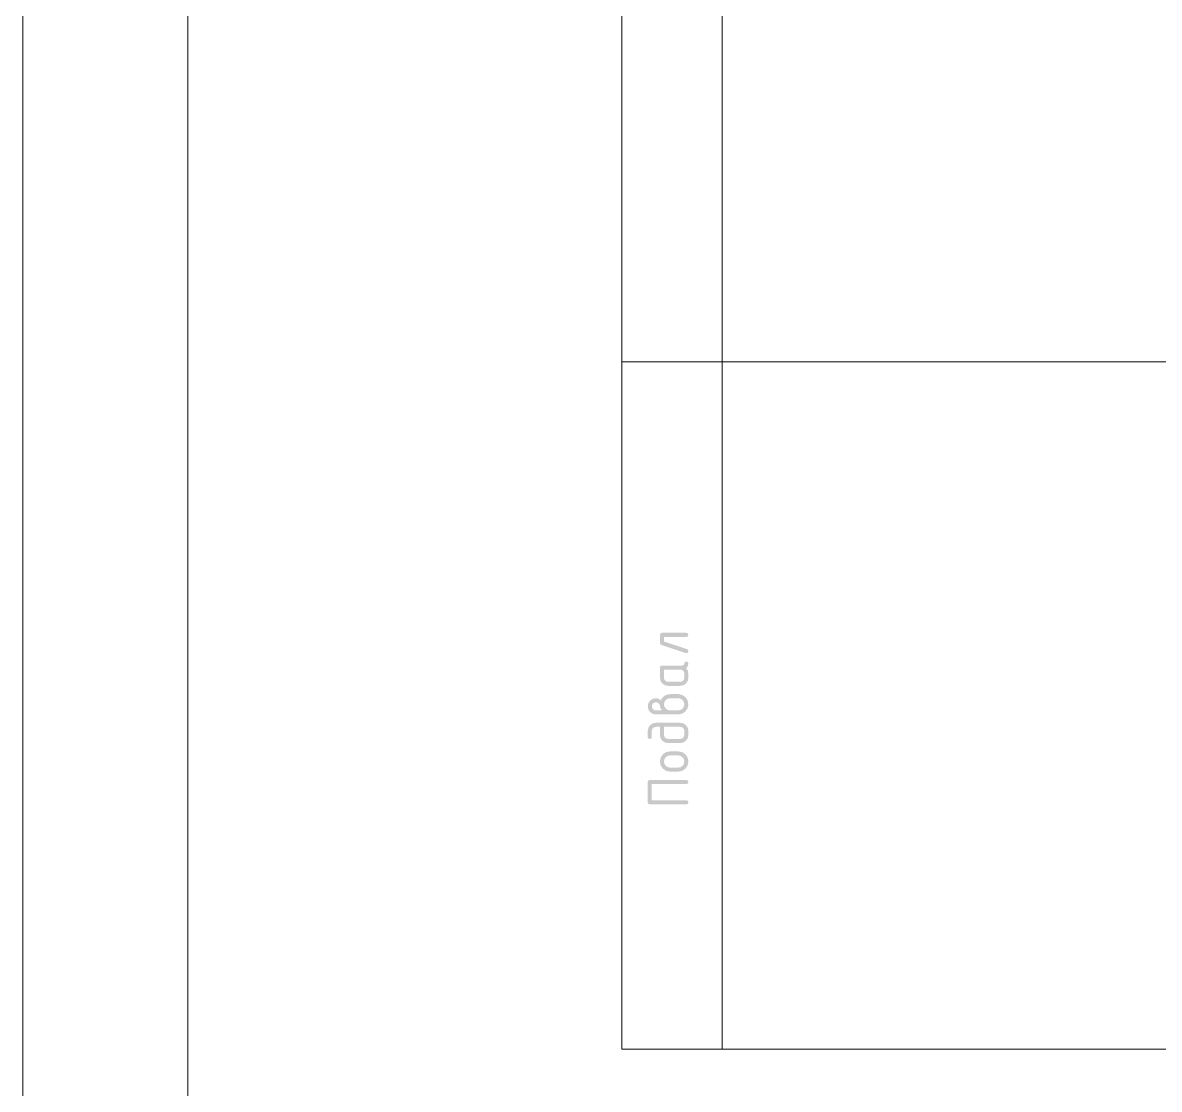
# Model space of a CAD drawing. Header units: millimetres. Extents: x 0 to 420, y 0 to 297.
# Drawn here: x 0.21 to 48.57, y 66.66 to 112.06 of the extents above; entities that cross this region are included whole.
import ezdxf

# ---------------------------------------------------------------- set-up
doc = ezdxf.new("R2010")
doc.units = ezdxf.units.MM

msp = doc.modelspace()

# ---------------------------------------------------------------- hatches: boundary and pattern name
for points in [[(27.322751, 85.655817), (27.322751, 86.001429), (27.344524, 86.066197), (27.409291, 86.08797), (28.446127, 86.08797), (28.511102, 86.066197), (28.532668, 86.001429), (28.511102, 85.936937), (28.446127, 85.915439), (27.495832, 85.915439), (27.495832, 85.717553), (28.473688, 85.391785), (28.518061, 85.36133), (28.532668, 85.310205), (28.510757, 85.245713), (28.445025, 85.224215), (28.418567, 85.228074), (27.393857, 85.569827), (27.340527, 85.6029)], [(26.804608, 78.872071), (26.804608, 79.736376), (26.826381, 79.801144), (26.891149, 79.822917), (28.446127, 79.822917), (28.511102, 79.801144), (28.532668, 79.736376), (28.511102, 79.671402), (28.446127, 79.649836), (26.977139, 79.649836), (26.977139, 78.958612), (28.446127, 78.958612), (28.511102, 78.936839), (28.532668, 78.872071), (28.511102, 78.807579), (28.446127, 78.786081), (26.891149, 78.786081), (26.826381, 78.807579)]]:
    msp.add_hatch(color=7).paths.add_polyline_path(points, flags=0)
h = msp.add_hatch(color=7)
h.paths.add_polyline_path([(27.495832, 84.522535), (27.495832, 84.176923), (27.508579, 84.109881), (27.546544, 84.054002), (27.602286, 84.016313), (27.668363, 84.003841), (28.187056, 84.003841), (28.252926, 84.016381), (28.308875, 84.054553), (28.347046, 84.110777), (28.359587, 84.176923), (28.359587, 84.349453), (28.347115, 84.416013), (28.309426, 84.471823), (28.254029, 84.509788), (28.187056, 84.522535)], flags=0)
h.paths.add_polyline_path([(28.446127, 84.868147), (28.511102, 84.846374), (28.532668, 84.781606), (28.509862, 84.671708), (28.441166, 84.58372), (28.509862, 84.477335), (28.532668, 84.349453), (28.532668, 84.176923), (28.507795, 84.042633), (28.432898, 83.931081), (28.321346, 83.856185), (28.187056, 83.831311), (27.668363, 83.831311), (27.534762, 83.856185), (27.423072, 83.931081), (27.3479, 84.042633), (27.322751, 84.176923), (27.322751, 84.608524), (27.344524, 84.673292), (27.409291, 84.695065), (28.273597, 84.695065), (28.338089, 84.716632), (28.359587, 84.781606), (28.38136, 84.846374)], flags=0)
h = msp.add_hatch(color=7)
h.paths.add_polyline_path([(27.409291, 82.7864), (27.344524, 82.89182), (27.322751, 82.988144), (27.307799, 83.039407), (27.262668, 83.087363), (27.206444, 83.120849), (27.15022, 83.132012), (27.082972, 83.119609), (27.027299, 83.082402), (26.989817, 83.026729), (26.977139, 82.959481), (26.989886, 82.89244), (27.027851, 82.83656), (27.083661, 82.798871), (27.15022, 82.7864)], flags=0)
h.paths.add_polyline_path([(27.35858, 83.218552), (27.423003, 83.325281), (27.516778, 83.407619), (27.63088, 83.459985), (27.754903, 83.477624), (28.100515, 83.477624), (28.267603, 83.445929), (28.406991, 83.351395), (28.501249, 83.211662), (28.532668, 83.045471), (28.50118, 82.878866), (28.40644, 82.739546), (28.26712, 82.645288), (28.100515, 82.613869), (27.15022, 82.613869), (27.016206, 82.638812), (26.90493, 82.71419), (26.829758, 82.82588), (26.804608, 82.959481), (26.829826, 83.093082), (26.905481, 83.204772), (27.017102, 83.279944), (27.15022, 83.305093), (27.267629, 83.28332)], flags=0)
h.paths.add_polyline_path([(28.100515, 83.305093), (27.754903, 83.305093), (27.655547, 83.286145), (27.5719, 83.229577), (27.514849, 83.145585), (27.495832, 83.045471), (27.514849, 82.944943), (27.5719, 82.861365), (27.655547, 82.805072), (27.754903, 82.7864), (28.100515, 82.7864), (28.201043, 82.805072), (28.284621, 82.861365), (28.340914, 82.944943), (28.359587, 83.045471), (28.340845, 83.145585), (28.28407, 83.229577), (28.200148, 83.286145)], flags=0)
h = msp.add_hatch(color=7)
h.paths.add_polyline_path([(27.15022, 82.260182), (28.187056, 82.260182), (28.321346, 82.234964), (28.432898, 82.159309), (28.507795, 82.047688), (28.532668, 81.91457), (28.532668, 81.742039), (28.50745, 81.60775), (28.431796, 81.496197), (28.320175, 81.421301), (28.187056, 81.396428), (27.668363, 81.396428), (27.534762, 81.42137), (27.423072, 81.496749), (27.3479, 81.608439), (27.322751, 81.742039), (27.322751, 82.087651), (27.15022, 82.087651), (27.082972, 82.074974), (27.027299, 82.037491), (26.989817, 81.981818), (26.977139, 81.91457), (26.977139, 81.655499), (26.955641, 81.590524), (26.891149, 81.568958), (26.826381, 81.590524), (26.804608, 81.655499), (26.804608, 81.91457), (26.829826, 82.048584), (26.905481, 82.159861), (27.017102, 82.235033)], flags=0)
h.paths.add_polyline_path([(28.187056, 82.087651), (27.495832, 82.087651), (27.495832, 81.742039), (27.508579, 81.674998), (27.546544, 81.619118), (27.602286, 81.581429), (27.668363, 81.568958), (28.187056, 81.568958), (28.252926, 81.581498), (28.308875, 81.61967), (28.347046, 81.675894), (28.359587, 81.742039), (28.359587, 81.91457), (28.347115, 81.981129), (28.309426, 82.03694), (28.254029, 82.074905)], flags=0)
h = msp.add_hatch(color=7)
h.paths.add_polyline_path([(28.100515, 80.178986), (27.754903, 80.178986), (27.589194, 80.210474), (27.44953, 80.305214), (27.354514, 80.444465), (27.322751, 80.610587), (27.354101, 80.778157), (27.447877, 80.917614), (27.587334, 81.01139), (27.754903, 81.04274), (28.100515, 81.04274), (28.26712, 81.011045), (28.40644, 80.916512), (28.50118, 80.776779), (28.532668, 80.610587), (28.50118, 80.444465), (28.40644, 80.305214), (28.26712, 80.210474)], flags=0)
h.paths.add_polyline_path([(28.100515, 80.87021), (27.754903, 80.87021), (27.655547, 80.851193), (27.5719, 80.794142), (27.514849, 80.71022), (27.495832, 80.610587), (27.514849, 80.511231), (27.5719, 80.427584), (27.655547, 80.370533), (27.754903, 80.351516), (28.100515, 80.351516), (28.201043, 80.370189), (28.284621, 80.426481), (28.340914, 80.510059), (28.359587, 80.610587), (28.340845, 80.71022), (28.28407, 80.794142), (28.200148, 80.851193)], flags=0)

# ---------------------------------------------------------------- linework, layer by layer
at = {"color": 7, "lineweight": 0}
for points in [[(0.211668, 0), (420.073667, 0), (420.073667, 296.925999), (0.211668, 296.925999)], [(7.239002, 1.735667), (418.338, 1.735667), (418.338, 295.190332), (7.239002, 295.190332)], [(25.696335, 97.620666), (25.696335, 193.928999), (368.850334, 193.928999), (368.850334, 97.620666), (25.696335, 97.620666), (368.850334, 97.620666), (368.850334, 68.368333), (25.696335, 68.368333)], [(29.972002, 97.620666), (25.696335, 97.620666), (25.696335, 193.928999), (29.972002, 193.928999)], [(25.696335, 97.620666), (29.972002, 97.620666), (29.972002, 68.368333), (25.696335, 68.368333)]]:
    msp.add_lwpolyline(points, close=True, dxfattribs=at)

doc.saveas('drawing.dxf')
